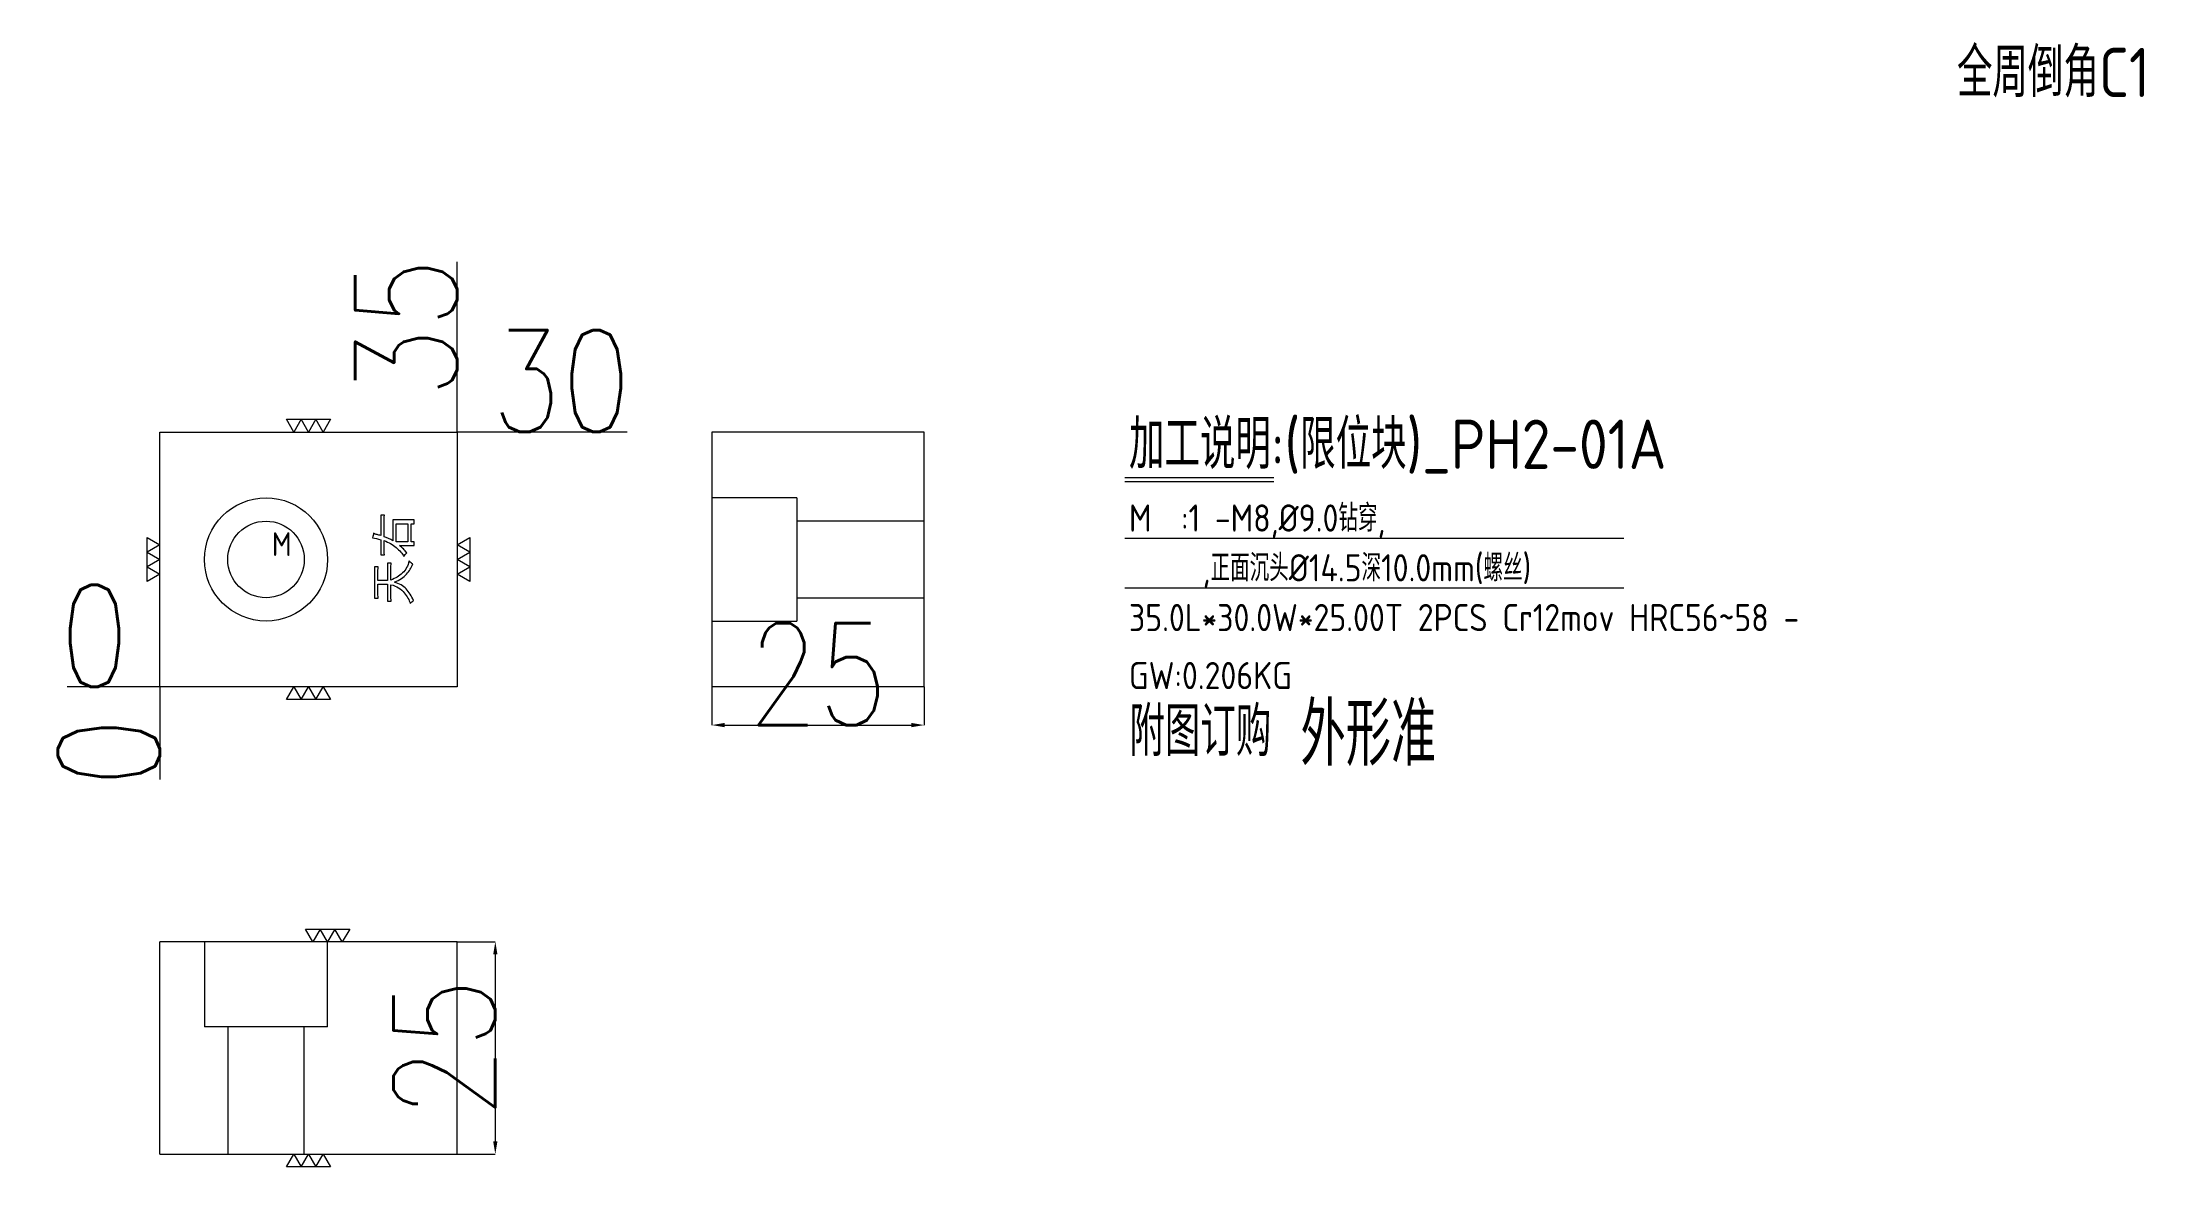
# Model space of a CAD drawing. Header units: millimetres. Extents: x -13295 to -13047, y 60701 to 60833.
import ezdxf

# ---------------------------------------------------------------- set-up
doc = ezdxf.new("R2010")
doc.units = ezdxf.units.MM
doc.linetypes.add('DASHED', pattern=[0])
doc.layers.add('DIE', color=20, linetype='Continuous', lineweight=20)
doc.layers.add('DIM', color=4, linetype='Continuous', lineweight=20)
doc.layers.add('PH2', color=7, linetype='Continuous')
doc.layers.add('TEMP', color=7, linetype='Continuous')
doc.styles.add('gbenor', font='gbenor.shx', dxfattribs={"bigfont": 'gbcbig.shx'})
doc.styles.add('TXT', font='txt.shx', dxfattribs={"width": 0.8, "bigfont": 'ctxt.shx'})
doc.dimstyles.new('零件', dxfattribs={"dimscale": 1.5, "dimtxt": 8, "dimasz": 1, "dimexe": 0, "dimexo": 0, "dimgap": 0, "dimtad": 1, "dimtxsty": 'TXT', "dimcen": 0, "dimclrd": 252, "dimclre": 252, "dimclrt": 4, "dimazin": 3, "dimtp": 0.001, "dimtm": 0.001, "dimtfac": 1, "dimtmove": 0, "dimatfit": 3, "dimlwd": 5, "dimlwe": 5})

# ---------------------------------------------------------------- blocks, each defined once
blk = doc.blocks.new('*D1107')
at = {"layer": 'Defpoints', "color": 0}
for p in [(-13245.81, 60787.24), (-13241.31, 60787.24), (-13280.81, 60757.24)]:
    blk.add_point(p, dxfattribs=at)
at = {"layer": 'DIM', "color": 252, "lineweight": 5}
blk.add_line((-13245.81, 60787.24), (-13225.77, 60787.24), dxfattribs=at)
at = {"layer": 'DIM', "color": 4, "lineweight": 5, "insert": (-13233.54, 60793.24), "char_height": 12, "attachment_point": 5, "style": 'TXT'}
blk.add_mtext('30', dxfattribs=at)
blk = doc.blocks.new('*D1108')
at = {"layer": 'Defpoints', "color": 0}
for p in [(-13285.31, 60757.24), (-13280.81, 60757.24), (-13280.81, 60757.24)]:
    blk.add_point(p, dxfattribs=at)
at = {"layer": 'DIM', "color": 252, "lineweight": 5}
blk.add_line((-13280.81, 60757.24), (-13291.71, 60757.24), dxfattribs=at)
at = {"layer": 'DIM', "color": 4, "lineweight": 5, "insert": (-13288.51, 60763.24), "char_height": 12, "attachment_point": 5, "style": 'TXT'}
blk.add_mtext('0', dxfattribs=at)
blk = doc.blocks.new('*D1109')
at = {"layer": 'Defpoints', "color": 0}
for p in [(-13280.81, 60757.24), (-13280.81, 60757.24), (-13280.81, 60752.74)]:
    blk.add_point(p, dxfattribs=at)
at = {"layer": 'DIM', "color": 252, "lineweight": 5}
blk.add_line((-13280.81, 60757.24), (-13280.81, 60746.34), dxfattribs=at)
at = {"layer": 'DIM', "color": 4, "lineweight": 5, "insert": (-13286.81, 60749.54), "char_height": 12, "attachment_point": 5, "rotation": 90, "style": 'TXT'}
blk.add_mtext('0', dxfattribs=at)
blk = doc.blocks.new('*D1110')
at = {"layer": 'Defpoints', "color": 0}
for p in [(-13245.81, 60791.74), (-13245.81, 60787.24), (-13280.81, 60757.24)]:
    blk.add_point(p, dxfattribs=at)
at = {"layer": 'DIM', "color": 252, "lineweight": 5}
blk.add_line((-13245.81, 60787.24), (-13245.81, 60807.28), dxfattribs=at)
at = {"layer": 'DIM', "color": 4, "lineweight": 5, "insert": (-13251.81, 60799.51), "char_height": 12, "attachment_point": 5, "rotation": 90, "style": 'TXT'}
blk.add_mtext('35', dxfattribs=at)
blk = doc.blocks.new('*D1111')
at = {"layer": 'Defpoints', "color": 0}
for p in [(-13245.81, 60727.24), (-13245.81, 60702.24), (-13241.31, 60702.24)]:
    blk.add_point(p, dxfattribs=at)
at = {"layer": 'DIM', "color": 252, "lineweight": 5}
for p, q in [((-13245.81, 60727.24), (-13241.31, 60727.24)), ((-13241.31, 60725.74), (-13241.31, 60703.74)), ((-13245.81, 60702.24), (-13241.31, 60702.24))]:
    blk.add_line(p, q, dxfattribs=at)
at = {"layer": 'DIM', "color": 252}
for points in [[(-13241.06, 60725.74), (-13241.56, 60725.74), (-13241.31, 60727.24)], [(-13241.56, 60703.74), (-13241.06, 60703.74), (-13241.31, 60702.24)]]:
    blk.add_solid(points, dxfattribs=at)
at = {"layer": 'DIM', "color": 4, "lineweight": 5, "insert": (-13247.31, 60714.74), "char_height": 12, "attachment_point": 5, "rotation": 90, "style": 'TXT'}
blk.add_mtext('25', dxfattribs=at)
blk = doc.blocks.new('*D1112')
at = {"layer": 'Defpoints', "color": 0}
for p in [(-13215.81, 60757.24), (-13190.81, 60757.24), (-13190.81, 60752.74)]:
    blk.add_point(p, dxfattribs=at)
at = {"layer": 'DIM', "color": 252, "lineweight": 5}
for p, q in [((-13215.81, 60757.24), (-13215.81, 60752.74)), ((-13190.81, 60757.24), (-13190.81, 60752.74)), ((-13214.31, 60752.74), (-13192.31, 60752.74))]:
    blk.add_line(p, q, dxfattribs=at)
at = {"layer": 'DIM', "color": 252}
for points in [[(-13214.31, 60752.99), (-13214.31, 60752.49), (-13215.81, 60752.74)], [(-13192.31, 60752.49), (-13192.31, 60752.99), (-13190.81, 60752.74)]]:
    blk.add_solid(points, dxfattribs=at)
at = {"layer": 'DIM', "color": 4, "lineweight": 5, "insert": (-13203.31, 60758.74), "char_height": 12, "attachment_point": 5, "style": 'TXT'}
blk.add_mtext('25', dxfattribs=at)

msp = doc.modelspace()

# ---------------------------------------------------------------- linework, layer by layer
at = {"layer": 'DIE', "color": 1, "linetype": 'Continuous', "lineweight": 5}
for points in [[(-13260.71, 60788.735), (-13261.576, 60787.235), (-13262.442, 60788.735), (-13263.308, 60787.235), (-13264.174, 60788.735), (-13265.04, 60787.235), (-13265.906, 60788.735), (-13260.71, 60788.735)], [(-13282.308, 60774.833), (-13280.808, 60773.967), (-13282.308, 60773.101), (-13280.808, 60772.235), (-13282.308, 60771.369), (-13280.808, 60770.503), (-13282.308, 60769.637), (-13282.308, 60774.833)], [(-13244.308, 60769.637), (-13245.808, 60770.503), (-13244.308, 60771.369), (-13245.808, 60772.235), (-13244.308, 60773.101), (-13245.808, 60773.967), (-13244.308, 60774.833), (-13244.308, 60769.637)], [(-13265.906, 60755.735), (-13265.04, 60757.235), (-13264.174, 60755.735), (-13263.308, 60757.235), (-13262.442, 60755.735), (-13261.576, 60757.235), (-13260.71, 60755.735), (-13265.906, 60755.735)], [(-13258.46, 60728.735), (-13259.326, 60727.235), (-13260.192, 60728.735), (-13261.058, 60727.235), (-13261.924, 60728.735), (-13262.79, 60727.235), (-13263.656, 60728.735), (-13258.46, 60728.735)], [(-13265.906, 60700.735), (-13265.04, 60702.235), (-13264.174, 60700.735), (-13263.308, 60702.235), (-13262.442, 60700.735), (-13261.576, 60702.235), (-13260.71, 60700.735), (-13265.906, 60700.735)]]:
    msp.add_lwpolyline(points, close=True, dxfattribs=at)
at = {"layer": 'DIM', "color": 8, "linetype": 'Continuous', "lineweight": 5}
for p, q in [((-13167.184, 60781.892), (-13149.645, 60781.892)), ((-13167.184, 60781.407), (-13149.645, 60781.407)), ((-13167.184, 60774.74), (-13108.432, 60774.74)), ((-13167.184, 60768.883), (-13108.432, 60768.883))]:
    msp.add_line(p, q, dxfattribs=at)
at = {"layer": 'PH2', "color": 11, "linetype": 'Continuous', "lineweight": 5}
for p, q in [((-13280.808, 60787.235), (-13245.808, 60787.235)), ((-13280.808, 60757.235), (-13280.808, 60787.235)), ((-13245.808, 60787.235), (-13245.808, 60757.235)), ((-13215.808, 60787.235), (-13215.808, 60757.235)), ((-13190.808, 60787.235), (-13215.808, 60787.235)), ((-13190.808, 60757.235), (-13190.808, 60787.235)), ((-13245.808, 60757.235), (-13280.808, 60757.235)), ((-13190.808, 60757.235), (-13215.808, 60757.235)), ((-13245.808, 60727.235), (-13280.808, 60727.235)), ((-13280.808, 60702.235), (-13280.808, 60727.235)), ((-13245.808, 60702.235), (-13245.808, 60727.235)), ((-13280.808, 60702.235), (-13245.808, 60702.235))]:
    msp.add_line(p, q, dxfattribs=at)
at = {"layer": 'PH2', "color": 11, "linetype": 'DASHED', "lineweight": 5, "ltscale": 0.172546}
for p, q in [((-13215.808, 60787.235), (-13215.808, 60787.235)), ((-13190.808, 60787.235), (-13190.808, 60787.235)), ((-13205.808, 60779.485), (-13215.808, 60779.485)), ((-13205.808, 60779.485), (-13205.808, 60764.985)), ((-13190.808, 60776.739), (-13205.808, 60776.739)), ((-13205.808, 60767.732), (-13190.808, 60767.732)), ((-13215.808, 60764.985), (-13205.808, 60764.985)), ((-13215.808, 60757.235), (-13215.808, 60757.235)), ((-13190.808, 60757.235), (-13190.808, 60757.235)), ((-13275.558, 60727.235), (-13275.558, 60717.235)), ((-13261.058, 60717.235), (-13261.058, 60727.235)), ((-13261.058, 60717.235), (-13275.558, 60717.235)), ((-13272.812, 60717.235), (-13272.812, 60702.235)), ((-13263.805, 60702.235), (-13263.805, 60717.235))]:
    msp.add_line(p, q, dxfattribs=at)
at = {"layer": 'PH2', "color": 42, "linetype": 'Continuous', "lineweight": 5}
for radius in [7.25, 4.503]:
    msp.add_circle((-13268.308, 60772.235), radius, dxfattribs=at)
at = {"layer": 'TEMP', "color": 2, "linetype": 'Continuous', "lineweight": 5}
for p, q in [((-13254.379, 60777.431), (-13254.799, 60777.431)), ((-13253.371, 60776.906), (-13253.371, 60774.428)), ((-13252.993, 60776.444), (-13251.607, 60776.444)), ((-13252.993, 60774.302), (-13252.993, 60776.444)), ((-13251.607, 60776.444), (-13251.607, 60774.302)), ((-13251.229, 60776.444), (-13250.851, 60776.444)), ((-13251.229, 60774.302), (-13251.229, 60776.444)), ((-13250.851, 60776.444), (-13250.851, 60776.906)), ((-13251.607, 60774.302), (-13252.993, 60774.302)), ((-13250.851, 60774.302), (-13251.229, 60774.302)), ((-13250.851, 60773.861), (-13250.851, 60774.302)), ((-13255.114, 60771.366), (-13255.555, 60771.366)), ((-13254.799, 60772.769), (-13254.379, 60772.769)), ((-13253.581, 60771.807), (-13254.022, 60771.807)), ((-13254.001, 60769.749), (-13255.135, 60769.749)), ((-13255.135, 60769.329), (-13254.001, 60769.329)), ((-13255.555, 60767.691), (-13255.114, 60767.691)), ((-13254.022, 60767.334), (-13253.581, 60767.334))]:
    msp.add_line(p, q, dxfattribs=at)
msp.add_arc((-13256.566, 60769.049), 6.256, 39.4146, 50.5854, dxfattribs=at)
for points, knots in [([(-13254.799, 60777.431), (-13254.785, 60777.095), (-13254.778, 60776.815), (-13254.778, 60776.073), (-13254.778, 60775.555), (-13254.778, 60775.037)], [0, 0, 0, 0, 0.3018867, 0.3018867, 1, 1, 1, 1]), ([(-13254.4, 60774.911), (-13254.4, 60775.464), (-13254.4, 60776.017), (-13254.4, 60776.892), (-13254.393, 60777.179), (-13254.379, 60777.431)], [0, 0, 0, 0, 0.6320002, 0.6320002, 1, 1, 1, 1]), ([(-13250.851, 60776.906), (-13251.145, 60776.892), (-13251.404, 60776.885), (-13251.957, 60776.885), (-13252.286, 60776.885), (-13252.881, 60776.885), (-13253.133, 60776.892), (-13253.371, 60776.906)], [0, 0, 0, 0, 0.2735042, 0.2735042, 0.6752137, 0.6752137, 1, 1, 1, 1]), ([(-13254.778, 60775.037), (-13254.96, 60775.093), (-13255.114, 60775.135), (-13255.366, 60775.191), (-13255.499, 60775.24), (-13255.639, 60775.31)], [0, 0, 0, 0, 0.5000002, 0.5000002, 1, 1, 1, 1]), ([(-13254.778, 60774.554), (-13254.778, 60774.267), (-13254.778, 60773.98), (-13254.778, 60773.357), (-13254.785, 60773.049), (-13254.799, 60772.769)], [0, 0, 0, 0, 0.4606742, 0.4606742, 1, 1, 1, 1]), ([(-13254.4, 60774.449), (-13254.134, 60774.351), (-13253.882, 60774.235), (-13253.406, 60773.969), (-13253.186, 60773.812), (-13252.78, 60773.448), (-13252.601, 60773.273), (-13252.293, 60772.937), (-13252.167, 60772.769), (-13252.069, 60772.601)], [0, 0, 0, 0, 0.2499996, 0.2499996, 0.4999995, 0.4999995, 0.7499997, 0.7499997, 1, 1, 1, 1]), ([(-13254.379, 60772.769), (-13254.393, 60773.049), (-13254.4, 60773.35), (-13254.4, 60773.931), (-13254.4, 60774.19), (-13254.4, 60774.449)], [0, 0, 0, 0, 0.5542169, 0.5542169, 1, 1, 1, 1]), ([(-13252.594, 60773.882), (-13252.251, 60773.882), (-13251.908, 60773.882), (-13251.341, 60773.882), (-13251.103, 60773.875), (-13250.851, 60773.861)], [0, 0, 0, 0, 0.6049384, 0.6049384, 1, 1, 1, 1]), ([(-13251.733, 60773.021), (-13251.873, 60773.189), (-13252.009, 60773.339), (-13252.275, 60773.605), (-13252.426, 60773.742), (-13252.594, 60773.882)], [0, 0, 0, 0, 0.5000001, 0.5000001, 1, 1, 1, 1]), ([(-13255.555, 60771.366), (-13255.541, 60771.114), (-13255.534, 60770.862), (-13255.534, 60769.889), (-13255.534, 60769.168), (-13255.534, 60768.167), (-13255.541, 60767.915), (-13255.555, 60767.691)], [0, 0, 0, 0, 0.2011173, 0.2011173, 0.7765363, 0.7765363, 1, 1, 1, 1]), ([(-13255.135, 60769.749), (-13255.135, 60770.036), (-13255.135, 60770.323), (-13255.135, 60770.862), (-13255.128, 60771.114), (-13255.114, 60771.366)], [0, 0, 0, 0, 0.5324675, 0.5324675, 1, 1, 1, 1]), ([(-13254.022, 60771.807), (-13254.008, 60771.597), (-13254.001, 60771.359), (-13254.001, 60770.645), (-13254.001, 60770.197), (-13254.001, 60769.749)], [0, 0, 0, 0, 0.3725489, 0.3725489, 1, 1, 1, 1]), ([(-13251.46, 60772.059), (-13251.6, 60771.485), (-13251.859, 60771.016), (-13252.615, 60770.288), (-13253.07, 60770.008), (-13253.602, 60769.812)], [0, 0, 0, 0, 0.4999999, 0.4999999, 1, 1, 1, 1]), ([(-13253.602, 60769.812), (-13253.602, 60770.246), (-13253.602, 60770.68), (-13253.602, 60771.38), (-13253.595, 60771.611), (-13253.581, 60771.807)], [0, 0, 0, 0, 0.6200001, 0.6200001, 1, 1, 1, 1]), ([(-13253.182, 60769.56), (-13252.566, 60769.826), (-13252.093, 60770.141), (-13251.435, 60770.869), (-13251.194, 60771.268), (-13251.04, 60771.702)], [0, 0, 0, 0, 0.5000002, 0.5000002, 1, 1, 1, 1]), ([(-13255.114, 60767.691), (-13255.128, 60767.901), (-13255.135, 60768.153), (-13255.135, 60768.741), (-13255.135, 60769.035), (-13255.135, 60769.329)], [0, 0, 0, 0, 0.5, 0.5, 1, 1, 1, 1]), ([(-13254.001, 60769.329), (-13254.001, 60768.923), (-13254.001, 60768.517), (-13254.001, 60767.817), (-13254.008, 60767.558), (-13254.022, 60767.334)], [0, 0, 0, 0, 0.58, 0.58, 1, 1, 1, 1]), ([(-13253.602, 60769.266), (-13252.916, 60769.084), (-13252.395, 60768.769), (-13251.68, 60767.873), (-13251.446, 60767.446), (-13251.334, 60767.04)], [0, 0, 0, 0, 0.5, 0.5, 1, 1, 1, 1]), ([(-13253.581, 60767.334), (-13253.595, 60767.544), (-13253.602, 60767.803), (-13253.602, 60768.496), (-13253.602, 60768.881), (-13253.602, 60769.266)], [0, 0, 0, 0, 0.4444445, 0.4444445, 1, 1, 1, 1]), ([(-13250.935, 60767.397), (-13251.173, 60767.943), (-13251.463, 60768.398), (-13252.149, 60769.126), (-13252.608, 60769.392), (-13253.182, 60769.56)], [0, 0, 0, 0, 0.5000001, 0.5000001, 1, 1, 1, 1])]:
    msp.add_open_spline(points, degree=3, knots=knots, dxfattribs=at)
for points in [[(-13255.639, 60775.31), (-13255.667, 60775.142), (-13255.709, 60774.967), (-13255.765, 60774.785)], [(-13255.765, 60774.785), (-13255.499, 60774.757), (-13255.17, 60774.68), (-13254.778, 60774.554)], [(-13253.371, 60774.428), (-13253.721, 60774.638), (-13254.064, 60774.799), (-13254.4, 60774.911)], [(-13252.069, 60772.601), (-13251.999, 60772.727), (-13251.887, 60772.867), (-13251.733, 60773.021)], [(-13251.04, 60771.702), (-13251.166, 60771.744), (-13251.306, 60771.863), (-13251.46, 60772.059)], [(-13251.334, 60767.04), (-13251.208, 60767.222), (-13251.075, 60767.341), (-13250.935, 60767.397)]]:
    msp.add_open_spline(points, degree=3, dxfattribs=at)

# ---------------------------------------------------------------- texts
at = {"layer": 'DIM', "color": 6, "lineweight": 5, "style": 'gbenor'}
msp.add_text('全周倒角C1', height=5.8, dxfattribs=at).set_placement((-13069.212, 60826.653))
at = {"layer": 'DIM', "color": 4, "lineweight": 5, "style": 'gbenor'}
for s, height, p in [('加工说明:(限位块)_PH2-01A', 5.8, (-13166.699, 60782.896)), ('M  :1 -M8,%%c9.0钻穿,', 3.2, (-13166.704, 60775.511)), ('M', 2.8, (-13267.622, 60772.641)), ('     ,正面沉头%%c14.5深10.0mm(螺丝)', 3.2, (-13166.704, 60769.654)), ('35.0L*30.0W*25.00T 2PCS Cr12mov HRC56~58 -', 3.2, (-13166.704, 60763.797)), ('GW:0.206KG', 3.2, (-13166.704, 60756.969))]:
    msp.add_text(s, height=height, dxfattribs=at).set_placement(p)
at = {"layer": 'DIM', "color": 1, "lineweight": 5, "style": 'gbenor'}
msp.add_text('外形准', height=7.4, dxfattribs=at).set_placement((-13146.508, 60747.971))
at = {"layer": 'DIM', "color": 21, "lineweight": 5, "style": 'gbenor'}
msp.add_text('附图订购', height=5.8, dxfattribs=at).set_placement((-13166.647, 60749.091))

# ---------------------------------------------------------------- dimensions: what is measured, and where the dimension line sits
at = {"layer": 'DIM', "lineweight": 5}
for feature_location, offset, dtype, origin, picture, middle in [((-13245.808, 60787.235), (0, 4.5), 1, (-13280.808, 60757.235), '*D1110', (-13251.808, 60799.507)), ((-13245.808, 60787.235), (4.5, 0), 0, (-13280.808, 60757.235), '*D1107', (-13233.537, 60793.235)), ((-13280.808062602, 60757.235356916), (-4.5, 0), 0, (-13280.808062602, 60757.235356916), '*D1108', (-13288.508062602, 60763.235356916)), ((-13280.808062602, 60757.235356916), (0, -4.5), 1, (-13280.808062602, 60757.235356916), '*D1109', (-13286.808062602, 60749.535356916))]:
    dim = msp.add_ordinate_dim(feature_location=feature_location, offset=offset, dtype=dtype, origin=origin, dimstyle='零件', dxfattribs=at)
    dim.commit()
    dim.dimension.update_dxf_attribs({"geometry": picture, "text_midpoint": middle})
dim = msp.add_linear_dim(base=(-13190.808, 60752.735), p1=(-13215.808, 60757.235), p2=(-13190.808, 60757.235), dimstyle='零件', dxfattribs=at)
dim.commit()
dim.dimension.update_dxf_attribs({"geometry": '*D1112', "text_midpoint": (-13203.308, 60758.735)})
dim = msp.add_linear_dim(base=(-13241.308, 60702.235), p1=(-13245.808, 60727.235), p2=(-13245.808, 60702.235), angle=90, dimstyle='零件', dxfattribs=at)
dim.commit()
dim.dimension.update_dxf_attribs({"geometry": '*D1111', "text_midpoint": (-13247.308, 60714.735)})

doc.saveas('drawing.dxf')
